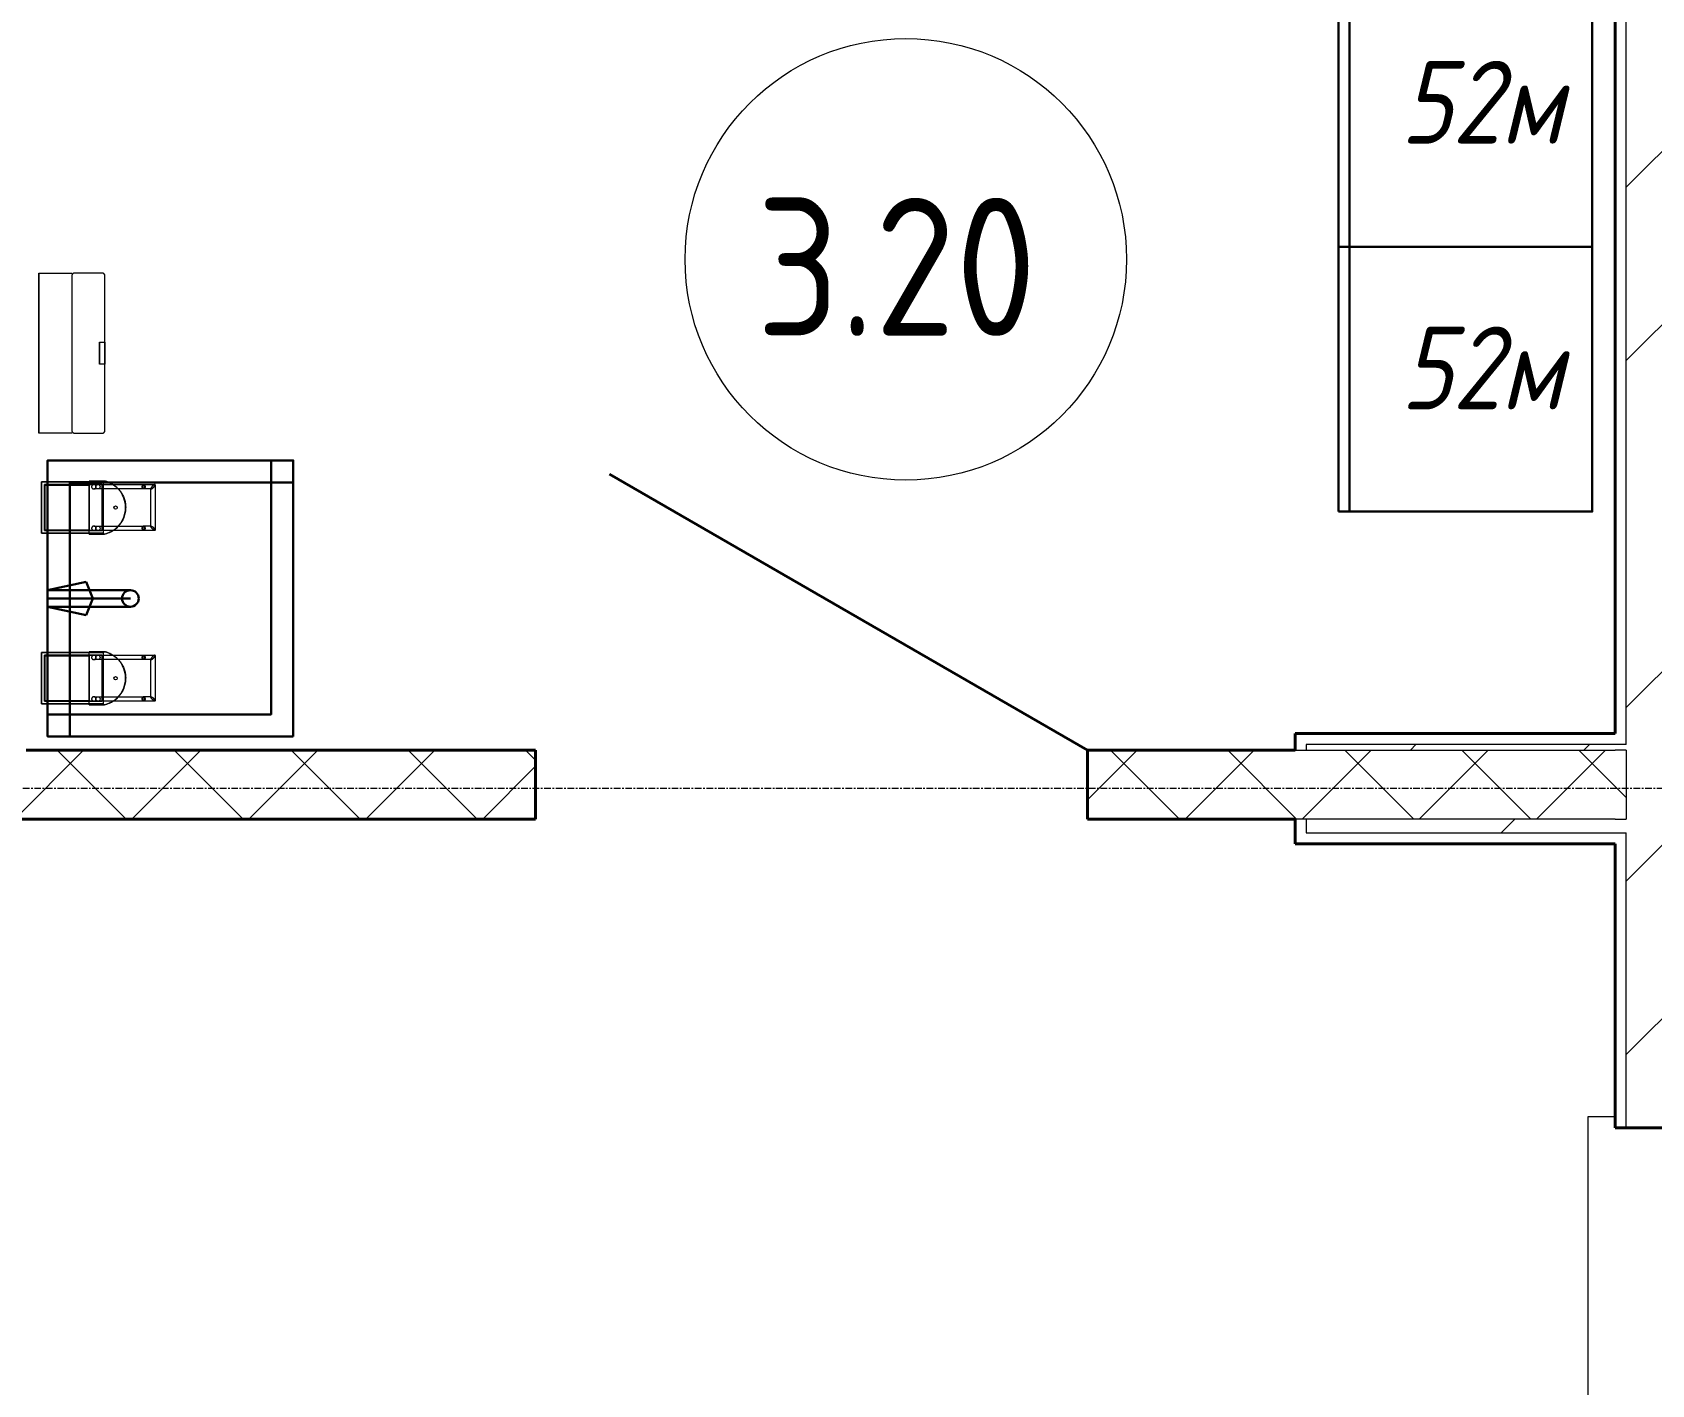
# Model space of a CAD drawing. Header units: millimetres. Extents: x -32954 to 151739, y -65671 to 56243.
# Drawn here: x -3039 to -104, y -54873 to -52423 of the extents above; entities that cross this region are included whole.
import ezdxf

# ---------------------------------------------------------------- set-up
doc = ezdxf.new("R2010")
doc.units = ezdxf.units.MM
doc.linetypes.add('ADSK_Линия сетки', pattern=[21, 12, -3, 3, -3])
for name, color, linetype, lineweight in [('I-FURN-IDEN', 7, 'Continuous', 9), ('M-EQPM', 7, 'Continuous', 9), ('Двери', 7, 'Continuous', 18), ('Марки помещений', 7, 'Continuous', 18), ('Окна', 7, 'Continuous', 18), ('Оси', 7, 'Continuous', 9), ('Панель', 7, 'Continuous', 30), ('Подоконник_Верхний брус', 7, 'Continuous', 18), ('Стены', 7, 'Continuous', 18), ('Стены разрез', 7, 'Continuous', 40), ('Стены штриховка', 7, 'Continuous', 18), ('ТХ_оборудование', 6, 'Continuous', 30)]:
    doc.layers.add(name, color=color, linetype=linetype, lineweight=lineweight)
doc.styles.add('GOST Common', font='GOST_Common.ttf', dxfattribs={"width": 0.9, "height": 250})
doc.styles.add('GOST Common_I', font='GOST_Common Italic.ttf', dxfattribs={"width": 0.9, "height": 150})
pattern_1 = [(45, (-1e-11, -50353.1), (-314.31, 314.31), []), (45, (314.3, -50353.1), (-314.31, 314.31), [555.625, -111.125, 3.353, -107.772])]

# ---------------------------------------------------------------- blocks, each defined once
blk = doc.blocks.new('AC_Дверь_Однопольная_ПВХ - 960х2080h В О Л-278485-В_АР_ПЭ_03 Этаж')
at = {"layer": 'Панель'}
blk.add_line((500, 62.5), (-366, 562.5), dxfattribs=at)
blk = doc.blocks.new('В2В_Подоконник_ПВХ - ПВХ-666027-В_АР_ПЭ_03 Этаж')
at = {"layer": 'Подоконник_Верхний брус'}
for p, q in [((-660, 0), (-640, 0)), ((640, 0), (660, 0)), ((-680, -285), (-680, -335)), ((680, -335), (680, -285)), ((-680, -335), (680, -335))]:
    blk.add_line(p, q, dxfattribs=at)
blk = doc.blocks.new('ADSK_Марка_Помещение_2_ГОСТ21-501-2011 - Имя и Категория-86712-В_АР_ПЭ_03 Этаж')
at = {"layer": 'Марки помещений'}
blk.add_circle((0, 0), 4, dxfattribs=at)
blk = doc.blocks.new('б_п_Дозатор бумажных полотенец с ТП - Дозатор бумажных полотенец _ручной_-8001081-О_ТХ_01')
at = {"layer": 'M-EQPM'}
for p, q in [((-140, 60), (140, 60)), ((-140, 60), (140, 60)), ((-20, 60), (-20, 50)), ((-20, 60), (-20, 50)), ((20, 50), (20, 60)), ((20, 50), (20, 60)), ((-145, 5.3), (-145, 54.7)), ((145, 54.7), (145, 5.3)), ((140, 0), (-140, 0)), ((-145, 0), (-145, -60)), ((145, -60), (145, 0)), ((-140, -60), (-145, -60)), ((140, -60), (-140, -60)), ((-140, -60), (140, -60)), ((145, -60), (140, -60))]:
    blk.add_line(p, q, dxfattribs=at)
at = {"layer": 'M-EQPM', "flags": 128}
for points in [[(0, 60), (-3.9, 60), (-7.7, 60), (-11.1, 60), (-14.1, 60), (-16.6, 60), (-18.5, 60), (-19.6, 60), (-20, 60), (-19.6, 60), (-18.5, 60), (-16.6, 60), (-14.1, 60), (-11.1, 60), (-7.7, 60), (-3.9, 60), (0, 60)], [(0, 60), (-3.9, 60), (-7.7, 60), (-11.1, 60), (-14.1, 60), (-16.6, 60), (-18.5, 60), (-19.6, 60), (-20, 60), (-19.6, 60), (-18.5, 60), (-16.6, 60), (-14.1, 60), (-11.1, 60), (-7.7, 60), (-3.9, 60), (0, 60)], [(0, 60), (3.9, 60), (7.7, 60), (11.1, 60), (14.1, 60), (16.6, 60), (18.5, 60), (19.6, 60), (20, 60), (19.6, 60), (18.5, 60), (16.6, 60), (14.1, 60), (11.1, 60), (7.7, 60), (3.9, 60), (0, 60)], [(0, 60), (3.9, 60), (7.7, 60), (11.1, 60), (14.1, 60), (16.6, 60), (18.5, 60), (19.6, 60), (20, 60), (19.6, 60), (18.5, 60), (16.6, 60), (14.1, 60), (11.1, 60), (7.7, 60), (3.9, 60), (0, 60)], [(0, 50), (-3.9, 50), (-7.7, 50), (-11.1, 50), (-14.1, 50), (-16.6, 50), (-18.5, 50), (-19.6, 50), (-20, 50), (-19.6, 50), (-18.5, 50), (-16.6, 50), (-14.1, 50), (-11.1, 50), (-7.7, 50), (-3.9, 50), (0, 50)], [(0, 50), (-3.9, 50), (-7.7, 50), (-11.1, 50), (-14.1, 50), (-16.6, 50), (-18.5, 50), (-19.6, 50), (-20, 50), (-19.6, 50), (-18.5, 50), (-16.6, 50), (-14.1, 50), (-11.1, 50), (-7.7, 50), (-3.9, 50), (0, 50)], [(0, 50), (3.9, 50), (7.7, 50), (11.1, 50), (14.1, 50), (16.6, 50), (18.5, 50), (19.6, 50), (20, 50), (19.6, 50), (18.5, 50), (16.6, 50), (14.1, 50), (11.1, 50), (7.7, 50), (3.9, 50), (0, 50)], [(0, 50), (3.9, 50), (7.7, 50), (11.1, 50), (14.1, 50), (16.6, 50), (18.5, 50), (19.6, 50), (20, 50), (19.6, 50), (18.5, 50), (16.6, 50), (14.1, 50), (11.1, 50), (7.7, 50), (3.9, 50), (0, 50)], [(-145, -60), (-144.9, -60), (-144.5, -60), (-143.9, -60), (-143.1, -60), (-142.2, -60), (-141.1, -60), (-140, -60)], [(140, -60), (141.1, -60), (142.2, -60), (143.1, -60), (143.9, -60), (144.5, -60), (144.9, -60), (145, -60)]]:
    blk.add_lwpolyline(points, dxfattribs=at)
at = {"layer": 'M-EQPM'}
for points, knots in [([(-145, 55), (-145, 55.4), (-144.9, 56.1), (-144.6, 56.9), (-144.4, 57.4), (-144.2, 57.8), (-143.9, 58.1), (-143.5, 58.5), (-143.1, 59), (-142.3, 59.5), (-141.3, 59.9), (-140.4, 60), (-140, 60)], [0, 0, 0, 0, 0.166667, 0.25, 0.333333, 0.375, 0.416667, 0.5, 0.583333, 0.666667, 0.833333, 1, 1, 1, 1]), ([(-145, 54.7), (-145, 55.2), (-144.9, 55.9), (-144.7, 56.6), (-144.6, 57), (-144.4, 57.3), (-144.2, 57.6), (-144.1, 57.9), (-143.9, 58.1), (-143.7, 58.3), (-143.5, 58.5), (-143.3, 58.7), (-143.1, 58.9), (-142.8, 59.1), (-142.6, 59.3), (-142.4, 59.4), (-142.3, 59.5), (-142, 59.6), (-141.7, 59.7), (-141.4, 59.8), (-141.1, 59.9), (-140.6, 60), (-140.2, 60), (-140, 60)], [-1, -1, -1, -1, -0.785714, -0.732143, -0.678571, -0.625, -0.571429, -0.535714, -0.5, -0.464286, -0.428571, -0.392857, -0.357143, -0.321429, -0.285714, -0.267857, -0.25, -0.214286, -0.178571, -0.142857, -0.107143, -0.071429, 0, 0, 0, 0]), ([(140, 60), (140.4, 60), (141.3, 59.9), (142.3, 59.5), (143.1, 59), (143.5, 58.5), (143.9, 58.1), (144.2, 57.8), (144.4, 57.4), (144.6, 56.9), (144.9, 56.1), (145, 55.4), (145, 55)], [0, 0, 0, 0, 0.166667, 0.333333, 0.416667, 0.5, 0.583333, 0.625, 0.666667, 0.75, 0.833333, 1, 1, 1, 1]), ([(140, 60), (140.2, 60), (140.5, 60), (141, 59.9), (141.3, 59.8), (141.6, 59.7), (142, 59.6), (142.4, 59.4), (142.6, 59.2), (142.9, 59.1), (143.2, 58.8), (143.5, 58.6), (143.7, 58.3), (143.9, 58.1), (144.1, 57.9), (144.2, 57.7), (144.3, 57.4), (144.5, 57.1), (144.7, 56.6), (144.9, 55.7), (145, 55.1), (145, 54.7)], [-1, -1, -1, -1, -0.946429, -0.892857, -0.866071, -0.839286, -0.785714, -0.732143, -0.705357, -0.678571, -0.625, -0.571429, -0.535714, -0.5, -0.464286, -0.428571, -0.392857, -0.357143, -0.285714, -0.142857, 0, 0, 0, 0]), ([(-140, 0), (-140.2, 0), (-140.5, 0), (-141, 0.1), (-141.3, 0.2), (-141.6, 0.3), (-142, 0.4), (-142.4, 0.6), (-142.6, 0.8), (-142.9, 0.9), (-143.2, 1.2), (-143.5, 1.4), (-143.7, 1.7), (-143.9, 1.9), (-144.1, 2.1), (-144.2, 2.3), (-144.3, 2.6), (-144.5, 2.9), (-144.7, 3.4), (-144.9, 4.3), (-145, 4.9), (-145, 5.3)], [-1, -1, -1, -1, -0.946429, -0.892857, -0.866071, -0.839286, -0.785714, -0.732143, -0.705357, -0.678571, -0.625, -0.571429, -0.535714, -0.5, -0.464286, -0.428571, -0.392857, -0.357143, -0.285714, -0.142857, 0, 0, 0, 0]), ([(145, 5.3), (145, 4.8), (144.9, 4.1), (144.7, 3.4), (144.6, 3), (144.4, 2.7), (144.2, 2.4), (144.1, 2.1), (143.9, 1.9), (143.7, 1.7), (143.5, 1.5), (143.3, 1.3), (143.1, 1.1), (142.8, 0.9), (142.6, 0.7), (142.4, 0.6), (142.3, 0.5), (142, 0.4), (141.7, 0.3), (141.4, 0.2), (141.1, 0.1), (140.6, 0), (140.2, 0), (140, 0)], [-1, -1, -1, -1, -0.785714, -0.732143, -0.678571, -0.625, -0.571429, -0.535714, -0.5, -0.464286, -0.428571, -0.392857, -0.357143, -0.321429, -0.285714, -0.267857, -0.25, -0.214286, -0.178571, -0.142857, -0.107143, -0.071429, 0, 0, 0, 0])]:
    blk.add_open_spline(points, degree=3, knots=knots, dxfattribs=at)
blk = doc.blocks.new('б_п_Диспенсер мыла - Диспенсер для мыла-8001085-О_ТХ_01')
at = {"layer": 'M-EQPM'}
for p, q in [((46.3, 113), (-46.5, 113)), ((-46.5, 113), (-46.5, 46.7)), ((-46.5, 94.4), (-46.5, 113)), ((-46.5, 113), (46.3, 113)), ((-46.5, 23.9), (-46.5, 94.4)), ((41.3, 108), (-41.5, 108)), ((-41.5, 108), (-41.5, 46.7)), ((-41.5, 108), (41.3, 108)), ((-41.5, 3.9), (-41.5, 108)), ((-40.8, 106.9), (-40.8, 46.9)), ((-40.8, 26.9), (-40.8, 106.9)), ((40.7, 106.9), (-40.8, 106.9)), ((-40.8, 106.9), (40.7, 106.9)), ((40.7, 106.9), (40.7, 26.9)), ((40.7, 46.9), (40.7, 106.9)), ((41.3, 46.7), (41.3, 108)), ((41.3, 108), (41.3, 3.9)), ((46.3, 113), (46.3, 94.4)), ((46.3, 46.7), (46.3, 113)), ((46.3, 94.4), (46.3, 23.9)), ((-46.5, 46.7), (-46.5, 27.1)), ((-41.5, 46.7), (-41.5, 27.1)), ((-40.8, 46.9), (-40.8, 26.9)), ((40.7, 26.9), (40.7, 46.9)), ((41.3, 27.1), (41.3, 46.7)), ((46.3, 27.1), (46.3, 46.7)), ((48, 27.1), (-48, 27.1)), ((-48, 21.5), (-48, 27.1)), ((-48, 27.1), (-48, 27.1)), ((-48, 27.1), (-48, 15.3)), ((-48, -0.9), (-48, 21.5)), ((-48, 15.3), (-48, 10.4)), ((-48, 10.4), (-48, 5.9)), ((-48, 5.9), (-48, -0.9)), ((-46.5, 27.1), (-46.5, 1.2)), ((-46.5, 1.2), (-46.5, 23.9)), ((-46.5, 1.2), (46.3, 1.2)), ((-41.6, 18.1), (-41.6, 10.8)), ((-41.6, 18.1), (-41.6, -72.8)), ((-41.5, 27.1), (-41.5, 3.9)), ((-41.5, 3.9), (41.3, 3.9)), ((-40.8, 26.9), (40.7, 26.9)), ((-33.6, 10.8), (-33.6, 18.1)), ((-33.6, -72.8), (-33.6, 18.1)), ((33.6, 18.1), (33.6, 10.8)), ((33.6, 18.1), (33.6, -72.8)), ((41.3, 3.9), (41.3, 27.1)), ((41.6, 10.8), (41.6, 18.1)), ((41.6, -72.8), (41.6, 18.1)), ((46.3, 1.2), (46.3, 27.1)), ((46.3, 23.9), (46.3, 1.2)), ((48, 15.3), (48, 27.1)), ((48, 27.1), (48, 27.1)), ((48, 27.1), (48, 21.5)), ((48, 21.5), (48, -0.9)), ((48, 10.4), (48, 15.3)), ((48, 5.9), (48, 10.4)), ((48, -0.9), (48, 5.9)), ((-41.6, -71.5), (-41.6, -92.3)), ((33.9, -84.8), (-34.2, -84.8)), ((-33.6, -85.4), (-33.6, -71.5)), ((33.4, -71.5), (33.4, -85.4)), ((41.4, -92.3), (41.4, -71.5)), ((-41.1, -92.8), (40.8, -92.8))]:
    blk.add_line(p, q, dxfattribs=at)
at = {"layer": 'M-EQPM', "flags": 128}
for points in [[(-46.9, -5.1), (-47.5, -3), (-48, -0.9)], [(43.2, -13.6), (36.5, -23.2), (27.6, -30.9), (17.2, -36.3), (5.9, -39), (-5.9, -39), (-17.2, -36.3), (-27.6, -30.9), (-36.5, -23.2), (-43.2, -13.6)], [(48, -0.9), (47.5, -3), (46.9, -5.1)]]:
    blk.add_lwpolyline(points, dxfattribs=at)
at = {"layer": 'M-EQPM'}
for start, end in [(360, 180), (0, 180), (180, 360), (180, 360)]:
    blk.add_arc((0, -21), 3, start, end, dxfattribs=at)
for centre, major_axis, ratio, start_param, end_param in [((-37.6, 10.8), (-4, 0), 0.994522, 3.141593, 6.283185), ((-37.6, 10.8), (-4, 0), 0.994522, 0, 3.141593), ((37.6, 10.8), (-4, 0), 0.994522, 3.141593, 6.283185), ((37.6, 10.8), (-4, 0), 0.994522, 0, 3.141593), ((-37.6, -71.5), (-3.99, 0), 0.5, 3.141593, 6.283185), ((-37.6, -72.8), (4, 0), 0.5, 0, 3.141593), ((-37.6, -71.5), (3.99, 0), 0.5, 3.141593, 6.283185), ((-37.6, -72.8), (4, 0), 0.5, 3.141593, 6.283185), ((37.4, -71.5), (-3.99, 0), 0.5, 3.141593, 6.283185), ((37.4, -71.5), (3.99, 0), 0.5, 3.141593, 6.283185), ((37.6, -72.8), (4, 0), 0.5, 0, 3.141593), ((37.6, -72.8), (4, 0), 0.5, 3.141593, 6.283185)]:
    blk.add_ellipse(centre, major_axis=major_axis, ratio=ratio, start_param=start_param, end_param=end_param, dxfattribs=at)
for points, knots in [([(-41.6, 18.1), (-41.6, 18.5), (-41.5, 19.1), (-41.3, 19.8), (-41, 20.3), (-40.8, 20.7), (-40.4, 21.2), (-40, 21.5), (-39.4, 21.9), (-38.6, 22.3), (-37.6, 22.4), (-36.5, 22.3), (-35.7, 21.9), (-35.1, 21.5), (-34.7, 21.2), (-34.4, 20.7), (-34.1, 20.3), (-33.9, 19.8), (-33.6, 19.1), (-33.6, 18.5), (-33.6, 18.1)], [0, 0, 0, 0, 0.083333, 0.125, 0.166667, 0.208333, 0.25, 0.291667, 0.333333, 0.416667, 0.5, 0.583333, 0.666667, 0.708333, 0.75, 0.791667, 0.833333, 0.875, 0.916667, 1, 1, 1, 1]), ([(-33.6, 18.1), (-33.6, 17.8), (-33.6, 17.2), (-33.9, 16.5), (-34.1, 16), (-34.4, 15.5), (-34.7, 15.1), (-35.1, 14.8), (-35.7, 14.3), (-36.5, 14), (-37.6, 13.8), (-38.6, 14), (-39.4, 14.3), (-40, 14.8), (-40.4, 15.1), (-40.8, 15.5), (-41, 16), (-41.3, 16.5), (-41.5, 17.2), (-41.6, 17.8), (-41.6, 18.1)], [0, 0, 0, 0, 0.083333, 0.125, 0.166667, 0.208333, 0.25, 0.291667, 0.333333, 0.416667, 0.5, 0.583333, 0.666667, 0.708333, 0.75, 0.791667, 0.833333, 0.875, 0.916667, 1, 1, 1, 1]), ([(33.6, 18.1), (33.6, 18.5), (33.6, 19.1), (33.9, 19.8), (34.1, 20.3), (34.4, 20.7), (34.7, 21.2), (35.1, 21.5), (35.7, 21.9), (36.5, 22.3), (37.6, 22.4), (38.6, 22.3), (39.4, 21.9), (40, 21.5), (40.4, 21.2), (40.8, 20.7), (41, 20.3), (41.3, 19.8), (41.5, 19.1), (41.6, 18.5), (41.6, 18.1)], [0, 0, 0, 0, 0.083333, 0.125, 0.166667, 0.208333, 0.25, 0.291667, 0.333333, 0.416667, 0.5, 0.583333, 0.666667, 0.708333, 0.75, 0.791667, 0.833333, 0.875, 0.916667, 1, 1, 1, 1]), ([(41.6, 18.1), (41.6, 17.8), (41.5, 17.2), (41.3, 16.5), (41, 16), (40.8, 15.5), (40.4, 15.1), (40, 14.8), (39.4, 14.3), (38.6, 14), (37.6, 13.8), (36.5, 14), (35.7, 14.3), (35.1, 14.8), (34.7, 15.1), (34.4, 15.5), (34.1, 16), (33.9, 16.5), (33.6, 17.2), (33.6, 17.8), (33.6, 18.1)], [0, 0, 0, 0, 0.083333, 0.125, 0.166667, 0.208333, 0.25, 0.291667, 0.333333, 0.416667, 0.5, 0.583333, 0.666667, 0.708333, 0.75, 0.791667, 0.833333, 0.875, 0.916667, 1, 1, 1, 1]), ([(-48, -0.9), (-47.4, -3.4), (-46, -8.1), (-42.9, -14.6), (-39.5, -19.7), (-36.3, -23.4), (-33.8, -26), (-31, -28.4), (-28, -30.7), (-24.9, -32.7), (-21.7, -34.4), (-18.3, -35.9), (-14.7, -37.2), (-11.1, -38.2), (-7.2, -38.9), (-2.9, -39.4), (1.9, -39.4), (6.6, -39), (12.6, -37.9), (18.7, -35.9), (24.1, -33.2), (28, -30.7), (31.7, -27.9), (36.2, -23.8), (43.1, -15.3), (46.6, -7), (48, -0.9)], [0, 0, 0, 0, 0.055556, 0.111111, 0.166667, 0.194444, 0.222222, 0.25, 0.277778, 0.305556, 0.333333, 0.361111, 0.388889, 0.416667, 0.444444, 0.479167, 0.513889, 0.548611, 0.583333, 0.652778, 0.6875, 0.722222, 0.756944, 0.791667, 0.861111, 1, 1, 1, 1]), ([(-43.2, -13.6), (-43.5, -13.1), (-44.1, -12.1), (-45.1, -9.9), (-46, -7.7), (-46.6, -5.8), (-46.8, -5.2), (-46.9, -5.1)], [0, 0, 0, 0, 0.142857, 0.285714, 0.571429, 0.785714, 1, 1, 1, 1]), ([(46.9, -5.1), (46.8, -5.3), (46.5, -6.2), (45.7, -8.3), (45.1, -9.9), (44.7, -10.7), (44.2, -11.9), (43.7, -12.9), (43.2, -13.6)], [0, 0, 0, 0, 0.285714, 0.571429, 0.678571, 0.732143, 0.785714, 1, 1, 1, 1]), ([(-41.6, -92.3), (-41.6, -92.1), (-41.5, -91.8), (-41.3, -91.2), (-41.1, -90.8), (-40.8, -90.4), (-40.6, -90.1), (-40.4, -89.8), (-40, -89.3), (-39.7, -88.9), (-39.4, -88.5), (-39.1, -88.3), (-38.9, -88), (-38.6, -87.8), (-38.4, -87.5), (-38.1, -87.3), (-37.9, -87), (-37.6, -86.8), (-37.4, -86.6), (-37.1, -86.4), (-36.8, -86.2), (-36.6, -86), (-36.3, -85.8), (-36.1, -85.6), (-35.8, -85.5), (-35.6, -85.4), (-35.4, -85.2), (-35.1, -85.1), (-34.8, -85), (-34.6, -84.9), (-34.4, -84.8), (-34.1, -84.8), (-33.9, -84.8), (-33.7, -85), (-33.6, -85.2), (-33.6, -85.4)], [0, 0, 0, 0, 0.083333, 0.125, 0.166667, 0.208333, 0.229167, 0.25, 0.291667, 0.333333, 0.354167, 0.375, 0.395833, 0.416667, 0.4375, 0.458333, 0.479167, 0.5, 0.520833, 0.541667, 0.5625, 0.583333, 0.604167, 0.625, 0.645833, 0.666667, 0.6875, 0.708333, 0.75, 0.770833, 0.791667, 0.833333, 0.875, 0.916667, 1, 1, 1, 1]), ([(-33.6, -85.4), (-33.6, -85.5), (-33.7, -85.8), (-33.9, -86.4), (-34.1, -86.8), (-34.4, -87.2), (-34.6, -87.5), (-34.8, -87.9), (-35.2, -88.3), (-35.5, -88.7), (-35.8, -89.1), (-36.1, -89.3), (-36.3, -89.6), (-36.6, -89.8), (-36.8, -90.1), (-37.1, -90.3), (-37.4, -90.6), (-37.6, -90.8), (-37.9, -91), (-38.1, -91.2), (-38.4, -91.4), (-38.6, -91.6), (-38.9, -91.8), (-39.1, -92), (-39.4, -92.1), (-39.6, -92.3), (-39.8, -92.4), (-40.1, -92.5), (-40.4, -92.6), (-40.6, -92.7), (-40.8, -92.8), (-41.1, -92.8), (-41.3, -92.8), (-41.5, -92.6), (-41.6, -92.4), (-41.6, -92.3)], [0, 0, 0, 0, 0.083333, 0.125, 0.166667, 0.208333, 0.229167, 0.25, 0.291667, 0.333333, 0.354167, 0.375, 0.395833, 0.416667, 0.4375, 0.458333, 0.479167, 0.5, 0.520833, 0.541667, 0.5625, 0.583333, 0.604167, 0.625, 0.645833, 0.666667, 0.6875, 0.708333, 0.75, 0.770833, 0.791667, 0.833333, 0.875, 0.916667, 1, 1, 1, 1]), ([(41.4, -92.3), (41.4, -92.1), (41.3, -91.8), (41.1, -91.2), (40.9, -90.8), (40.6, -90.4), (40.4, -90.1), (40.2, -89.8), (39.8, -89.3), (39.5, -88.9), (39.2, -88.5), (38.9, -88.3), (38.7, -88), (38.4, -87.8), (38.2, -87.5), (37.9, -87.3), (37.6, -87), (37.4, -86.8), (37.1, -86.6), (36.9, -86.4), (36.6, -86.2), (36.4, -86), (36.1, -85.8), (35.9, -85.6), (35.6, -85.5), (35.4, -85.4), (35.2, -85.2), (34.9, -85.1), (34.6, -85), (34.4, -84.9), (34.2, -84.8), (33.9, -84.8), (33.7, -84.8), (33.5, -85), (33.4, -85.2), (33.4, -85.4)], [0, 0, 0, 0, 0.083333, 0.125, 0.166667, 0.208333, 0.229167, 0.25, 0.291667, 0.333333, 0.354167, 0.375, 0.395833, 0.416667, 0.4375, 0.458333, 0.479167, 0.5, 0.520833, 0.541667, 0.5625, 0.583333, 0.604167, 0.625, 0.645833, 0.666667, 0.6875, 0.708333, 0.75, 0.770833, 0.791667, 0.833333, 0.875, 0.916667, 1, 1, 1, 1]), ([(33.4, -85.4), (33.4, -85.5), (33.5, -85.8), (33.7, -86.4), (33.9, -86.8), (34.2, -87.2), (34.4, -87.5), (34.6, -87.9), (35, -88.3), (35.3, -88.7), (35.6, -89.1), (35.9, -89.3), (36.1, -89.6), (36.4, -89.8), (36.6, -90.1), (36.9, -90.3), (37.1, -90.6), (37.4, -90.8), (37.6, -91), (37.9, -91.2), (38.2, -91.4), (38.4, -91.6), (38.7, -91.8), (38.9, -92), (39.2, -92.1), (39.4, -92.3), (39.6, -92.4), (39.9, -92.5), (40.2, -92.6), (40.4, -92.7), (40.6, -92.8), (40.9, -92.8), (41.1, -92.8), (41.3, -92.6), (41.4, -92.4), (41.4, -92.3)], [0, 0, 0, 0, 0.083333, 0.125, 0.166667, 0.208333, 0.229167, 0.25, 0.291667, 0.333333, 0.354167, 0.375, 0.395833, 0.416667, 0.4375, 0.458333, 0.479167, 0.5, 0.520833, 0.541667, 0.5625, 0.583333, 0.604167, 0.625, 0.645833, 0.666667, 0.6875, 0.708333, 0.75, 0.770833, 0.791667, 0.833333, 0.875, 0.916667, 1, 1, 1, 1])]:
    blk.add_open_spline(points, degree=3, knots=knots, dxfattribs=at)
blk = doc.blocks.new('б_п_Диспенсер антисептика - Диспенсер антисептика-8001080-О_ТХ_01')
at = {"layer": 'M-EQPM'}
for p, q in [((46.3, 113), (-46.5, 113)), ((-46.5, 113), (-46.5, 46.7)), ((-46.5, 94.4), (-46.5, 113)), ((-46.5, 113), (46.3, 113)), ((-46.5, 23.9), (-46.5, 94.4)), ((41.3, 108), (-41.5, 108)), ((-41.5, 108), (-41.5, 46.7)), ((-41.5, 108), (41.3, 108)), ((-41.5, 3.9), (-41.5, 108)), ((-40.8, 106.9), (-40.8, 46.9)), ((-40.8, 26.9), (-40.8, 106.9)), ((40.7, 106.9), (-40.8, 106.9)), ((-40.8, 106.9), (40.7, 106.9)), ((40.7, 106.9), (40.7, 26.9)), ((40.7, 46.9), (40.7, 106.9)), ((41.3, 46.7), (41.3, 108)), ((41.3, 108), (41.3, 3.9)), ((46.3, 113), (46.3, 94.4)), ((46.3, 46.7), (46.3, 113)), ((46.3, 94.4), (46.3, 23.9)), ((-46.5, 46.7), (-46.5, 27.1)), ((-41.5, 46.7), (-41.5, 27.1)), ((-40.8, 46.9), (-40.8, 26.9)), ((40.7, 26.9), (40.7, 46.9)), ((41.3, 27.1), (41.3, 46.7)), ((46.3, 27.1), (46.3, 46.7)), ((48, 27.1), (-48, 27.1)), ((-48, 21.5), (-48, 27.1)), ((-48, 27.1), (-48, 27.1)), ((-48, 27.1), (-48, 15.3)), ((-48, -0.9), (-48, 21.5)), ((-48, 15.3), (-48, 10.4)), ((-48, 10.4), (-48, 5.9)), ((-48, 5.9), (-48, -0.9)), ((-46.5, 27.1), (-46.5, 1.2)), ((-46.5, 1.2), (-46.5, 23.9)), ((-46.5, 1.2), (46.3, 1.2)), ((-41.6, 18.1), (-41.6, 10.8)), ((-41.6, 18.1), (-41.6, -72.8)), ((-41.5, 27.1), (-41.5, 3.9)), ((-41.5, 3.9), (41.3, 3.9)), ((-40.8, 26.9), (40.7, 26.9)), ((-33.6, 10.8), (-33.6, 18.1)), ((-33.6, -72.8), (-33.6, 18.1)), ((33.6, 18.1), (33.6, 10.8)), ((33.6, 18.1), (33.6, -72.8)), ((41.3, 3.9), (41.3, 27.1)), ((41.6, 10.8), (41.6, 18.1)), ((41.6, -72.8), (41.6, 18.1)), ((46.3, 1.2), (46.3, 27.1)), ((46.3, 23.9), (46.3, 1.2)), ((48, 15.3), (48, 27.1)), ((48, 27.1), (48, 27.1)), ((48, 27.1), (48, 21.5)), ((48, 21.5), (48, -0.9)), ((48, 10.4), (48, 15.3)), ((48, 5.9), (48, 10.4)), ((48, -0.9), (48, 5.9)), ((-41.6, -71.5), (-41.6, -92.3)), ((33.9, -84.8), (-34.2, -84.8)), ((-33.6, -85.4), (-33.6, -71.5)), ((33.4, -71.5), (33.4, -85.4)), ((41.4, -92.3), (41.4, -71.5)), ((-41.1, -92.8), (40.8, -92.8))]:
    blk.add_line(p, q, dxfattribs=at)
at = {"layer": 'M-EQPM', "flags": 128}
for points in [[(-46.9, -5.1), (-47.5, -3), (-48, -0.9)], [(43.2, -13.6), (36.5, -23.2), (27.6, -30.9), (17.2, -36.3), (5.9, -39), (-5.9, -39), (-17.2, -36.3), (-27.6, -30.9), (-36.5, -23.2), (-43.2, -13.6)], [(48, -0.9), (47.5, -3), (46.9, -5.1)]]:
    blk.add_lwpolyline(points, dxfattribs=at)
at = {"layer": 'M-EQPM'}
for start, end in [(360, 180), (0, 180), (180, 360), (180, 360)]:
    blk.add_arc((0, -21), 3, start, end, dxfattribs=at)
for centre, major_axis, ratio, start_param, end_param in [((-37.6, 10.8), (-4, 0), 0.994522, 3.141593, 6.283185), ((-37.6, 10.8), (-4, 0), 0.994522, 0, 3.141593), ((37.6, 10.8), (-4, 0), 0.994522, 3.141593, 6.283185), ((37.6, 10.8), (-4, 0), 0.994522, 0, 3.141593), ((-37.6, -71.5), (-3.99, 0), 0.5, 3.141593, 6.283185), ((-37.6, -72.8), (4, 0), 0.5, 0, 3.141593), ((-37.6, -71.5), (3.99, 0), 0.5, 3.141593, 6.283185), ((-37.6, -72.8), (4, 0), 0.5, 3.141593, 6.283185), ((37.4, -71.5), (-3.99, 0), 0.5, 3.141593, 6.283185), ((37.4, -71.5), (3.99, 0), 0.5, 3.141593, 6.283185), ((37.6, -72.8), (4, 0), 0.5, 0, 3.141593), ((37.6, -72.8), (4, 0), 0.5, 3.141593, 6.283185)]:
    blk.add_ellipse(centre, major_axis=major_axis, ratio=ratio, start_param=start_param, end_param=end_param, dxfattribs=at)
for points, knots in [([(-41.6, 18.1), (-41.6, 18.5), (-41.5, 19.1), (-41.3, 19.8), (-41, 20.3), (-40.8, 20.7), (-40.4, 21.2), (-40, 21.5), (-39.4, 21.9), (-38.6, 22.3), (-37.6, 22.4), (-36.5, 22.3), (-35.7, 21.9), (-35.1, 21.5), (-34.7, 21.2), (-34.4, 20.7), (-34.1, 20.3), (-33.9, 19.8), (-33.6, 19.1), (-33.6, 18.5), (-33.6, 18.1)], [0, 0, 0, 0, 0.083333, 0.125, 0.166667, 0.208333, 0.25, 0.291667, 0.333333, 0.416667, 0.5, 0.583333, 0.666667, 0.708333, 0.75, 0.791667, 0.833333, 0.875, 0.916667, 1, 1, 1, 1]), ([(-33.6, 18.1), (-33.6, 17.8), (-33.6, 17.2), (-33.9, 16.5), (-34.1, 16), (-34.4, 15.5), (-34.7, 15.1), (-35.1, 14.8), (-35.7, 14.3), (-36.5, 14), (-37.6, 13.8), (-38.6, 14), (-39.4, 14.3), (-40, 14.8), (-40.4, 15.1), (-40.8, 15.5), (-41, 16), (-41.3, 16.5), (-41.5, 17.2), (-41.6, 17.8), (-41.6, 18.1)], [0, 0, 0, 0, 0.083333, 0.125, 0.166667, 0.208333, 0.25, 0.291667, 0.333333, 0.416667, 0.5, 0.583333, 0.666667, 0.708333, 0.75, 0.791667, 0.833333, 0.875, 0.916667, 1, 1, 1, 1]), ([(33.6, 18.1), (33.6, 18.5), (33.6, 19.1), (33.9, 19.8), (34.1, 20.3), (34.4, 20.7), (34.7, 21.2), (35.1, 21.5), (35.7, 21.9), (36.5, 22.3), (37.6, 22.4), (38.6, 22.3), (39.4, 21.9), (40, 21.5), (40.4, 21.2), (40.8, 20.7), (41, 20.3), (41.3, 19.8), (41.5, 19.1), (41.6, 18.5), (41.6, 18.1)], [0, 0, 0, 0, 0.083333, 0.125, 0.166667, 0.208333, 0.25, 0.291667, 0.333333, 0.416667, 0.5, 0.583333, 0.666667, 0.708333, 0.75, 0.791667, 0.833333, 0.875, 0.916667, 1, 1, 1, 1]), ([(41.6, 18.1), (41.6, 17.8), (41.5, 17.2), (41.3, 16.5), (41, 16), (40.8, 15.5), (40.4, 15.1), (40, 14.8), (39.4, 14.3), (38.6, 14), (37.6, 13.8), (36.5, 14), (35.7, 14.3), (35.1, 14.8), (34.7, 15.1), (34.4, 15.5), (34.1, 16), (33.9, 16.5), (33.6, 17.2), (33.6, 17.8), (33.6, 18.1)], [0, 0, 0, 0, 0.083333, 0.125, 0.166667, 0.208333, 0.25, 0.291667, 0.333333, 0.416667, 0.5, 0.583333, 0.666667, 0.708333, 0.75, 0.791667, 0.833333, 0.875, 0.916667, 1, 1, 1, 1]), ([(-48, -0.9), (-47.4, -3.4), (-46, -8.1), (-42.9, -14.6), (-39.5, -19.7), (-36.3, -23.4), (-33.8, -26), (-31, -28.4), (-28, -30.7), (-24.9, -32.7), (-21.7, -34.4), (-18.3, -35.9), (-14.7, -37.2), (-11.1, -38.2), (-7.2, -38.9), (-2.9, -39.4), (1.9, -39.4), (6.6, -39), (12.6, -37.9), (18.7, -35.9), (24.1, -33.2), (28, -30.7), (31.7, -27.9), (36.2, -23.8), (43.1, -15.3), (46.6, -7), (48, -0.9)], [0, 0, 0, 0, 0.055556, 0.111111, 0.166667, 0.194444, 0.222222, 0.25, 0.277778, 0.305556, 0.333333, 0.361111, 0.388889, 0.416667, 0.444444, 0.479167, 0.513889, 0.548611, 0.583333, 0.652778, 0.6875, 0.722222, 0.756944, 0.791667, 0.861111, 1, 1, 1, 1]), ([(-43.2, -13.6), (-43.5, -13.1), (-44.1, -12.1), (-45.1, -9.9), (-46, -7.7), (-46.6, -5.8), (-46.8, -5.2), (-46.9, -5.1)], [0, 0, 0, 0, 0.142857, 0.285714, 0.571429, 0.785714, 1, 1, 1, 1]), ([(46.9, -5.1), (46.8, -5.3), (46.5, -6.2), (45.7, -8.3), (45.1, -9.9), (44.7, -10.7), (44.2, -11.9), (43.7, -12.9), (43.2, -13.6)], [0, 0, 0, 0, 0.285714, 0.571429, 0.678571, 0.732143, 0.785714, 1, 1, 1, 1]), ([(-41.6, -92.3), (-41.6, -92.1), (-41.5, -91.8), (-41.3, -91.2), (-41.1, -90.8), (-40.8, -90.4), (-40.6, -90.1), (-40.4, -89.8), (-40, -89.3), (-39.7, -88.9), (-39.4, -88.5), (-39.1, -88.3), (-38.9, -88), (-38.6, -87.8), (-38.4, -87.5), (-38.1, -87.3), (-37.9, -87), (-37.6, -86.8), (-37.4, -86.6), (-37.1, -86.4), (-36.8, -86.2), (-36.6, -86), (-36.3, -85.8), (-36.1, -85.6), (-35.8, -85.5), (-35.6, -85.4), (-35.4, -85.2), (-35.1, -85.1), (-34.8, -85), (-34.6, -84.9), (-34.4, -84.8), (-34.1, -84.8), (-33.9, -84.8), (-33.7, -85), (-33.6, -85.2), (-33.6, -85.4)], [0, 0, 0, 0, 0.083333, 0.125, 0.166667, 0.208333, 0.229167, 0.25, 0.291667, 0.333333, 0.354167, 0.375, 0.395833, 0.416667, 0.4375, 0.458333, 0.479167, 0.5, 0.520833, 0.541667, 0.5625, 0.583333, 0.604167, 0.625, 0.645833, 0.666667, 0.6875, 0.708333, 0.75, 0.770833, 0.791667, 0.833333, 0.875, 0.916667, 1, 1, 1, 1]), ([(-33.6, -85.4), (-33.6, -85.5), (-33.7, -85.8), (-33.9, -86.4), (-34.1, -86.8), (-34.4, -87.2), (-34.6, -87.5), (-34.8, -87.9), (-35.2, -88.3), (-35.5, -88.7), (-35.8, -89.1), (-36.1, -89.3), (-36.3, -89.6), (-36.6, -89.8), (-36.8, -90.1), (-37.1, -90.3), (-37.4, -90.6), (-37.6, -90.8), (-37.9, -91), (-38.1, -91.2), (-38.4, -91.4), (-38.6, -91.6), (-38.9, -91.8), (-39.1, -92), (-39.4, -92.1), (-39.6, -92.3), (-39.8, -92.4), (-40.1, -92.5), (-40.4, -92.6), (-40.6, -92.7), (-40.8, -92.8), (-41.1, -92.8), (-41.3, -92.8), (-41.5, -92.6), (-41.6, -92.4), (-41.6, -92.3)], [0, 0, 0, 0, 0.083333, 0.125, 0.166667, 0.208333, 0.229167, 0.25, 0.291667, 0.333333, 0.354167, 0.375, 0.395833, 0.416667, 0.4375, 0.458333, 0.479167, 0.5, 0.520833, 0.541667, 0.5625, 0.583333, 0.604167, 0.625, 0.645833, 0.666667, 0.6875, 0.708333, 0.75, 0.770833, 0.791667, 0.833333, 0.875, 0.916667, 1, 1, 1, 1]), ([(41.4, -92.3), (41.4, -92.1), (41.3, -91.8), (41.1, -91.2), (40.9, -90.8), (40.6, -90.4), (40.4, -90.1), (40.2, -89.8), (39.8, -89.3), (39.5, -88.9), (39.2, -88.5), (38.9, -88.3), (38.7, -88), (38.4, -87.8), (38.2, -87.5), (37.9, -87.3), (37.6, -87), (37.4, -86.8), (37.1, -86.6), (36.9, -86.4), (36.6, -86.2), (36.4, -86), (36.1, -85.8), (35.9, -85.6), (35.6, -85.5), (35.4, -85.4), (35.2, -85.2), (34.9, -85.1), (34.6, -85), (34.4, -84.9), (34.2, -84.8), (33.9, -84.8), (33.7, -84.8), (33.5, -85), (33.4, -85.2), (33.4, -85.4)], [0, 0, 0, 0, 0.083333, 0.125, 0.166667, 0.208333, 0.229167, 0.25, 0.291667, 0.333333, 0.354167, 0.375, 0.395833, 0.416667, 0.4375, 0.458333, 0.479167, 0.5, 0.520833, 0.541667, 0.5625, 0.583333, 0.604167, 0.625, 0.645833, 0.666667, 0.6875, 0.708333, 0.75, 0.770833, 0.791667, 0.833333, 0.875, 0.916667, 1, 1, 1, 1]), ([(33.4, -85.4), (33.4, -85.5), (33.5, -85.8), (33.7, -86.4), (33.9, -86.8), (34.2, -87.2), (34.4, -87.5), (34.6, -87.9), (35, -88.3), (35.3, -88.7), (35.6, -89.1), (35.9, -89.3), (36.1, -89.6), (36.4, -89.8), (36.6, -90.1), (36.9, -90.3), (37.1, -90.6), (37.4, -90.8), (37.6, -91), (37.9, -91.2), (38.2, -91.4), (38.4, -91.6), (38.7, -91.8), (38.9, -92), (39.2, -92.1), (39.4, -92.3), (39.6, -92.4), (39.9, -92.5), (40.2, -92.6), (40.4, -92.7), (40.6, -92.8), (40.9, -92.8), (41.1, -92.8), (41.3, -92.6), (41.4, -92.4), (41.4, -92.3)], [0, 0, 0, 0, 0.083333, 0.125, 0.166667, 0.208333, 0.229167, 0.25, 0.291667, 0.333333, 0.354167, 0.375, 0.395833, 0.416667, 0.4375, 0.458333, 0.479167, 0.5, 0.520833, 0.541667, 0.5625, 0.583333, 0.604167, 0.625, 0.645833, 0.666667, 0.6875, 0.708333, 0.75, 0.770833, 0.791667, 0.833333, 0.875, 0.916667, 1, 1, 1, 1])]:
    blk.add_open_spline(points, degree=3, knots=knots, dxfattribs=at)
blk = doc.blocks.new('Шкаф для медикаментов м52')
at = {"layer": 'ТХ_оборудование'}
blk.add_line((31280.9, 435618.8), (31280.9, 435138.8), dxfattribs=at)
blk.add_lwpolyline([(31300.9, 435138.8), (31300.9, 435618.8), (30840.9, 435618.8), (30840.9, 435138.8)], close=True, dxfattribs=at)
blk = doc.blocks.new('Раковина МОН0006')
at = {"layer": 'ТХ_оборудование', "color": 1}
for p, q in [((88921, 428751.1), (88921, 428501.1)), ((88839, 428501.1), (88851, 428531.1)), ((88851, 428531.1), (88921, 428516.1)), ((88921, 428516.1), (88771, 428516.1)), ((88921, 428501.1), (88771, 428501.1)), ((88851, 428501.1), (88839, 428501.1)), ((88839, 428501.1), (88851, 428471.1)), ((88921, 428486.1), (88771, 428486.1)), ((88851, 428471.1), (88921, 428486.1))]:
    blk.add_line(p, q, dxfattribs=at)
for points in [[(88476, 428251.1), (88921, 428251.1), (88921, 428751.1), (88476, 428751.1)], [(88476, 428751.1), (88516, 428751.1), (88516, 428711.1), (88476, 428711.1)], [(88516, 428711.1), (88881, 428711.1), (88881, 428291.1), (88516, 428291.1)], [(88881, 428291.1), (88921, 428291.1), (88921, 428251.1), (88881, 428251.1)]]:
    blk.add_lwpolyline(points, close=True, dxfattribs=at)
blk.add_circle((88771, 428501.1), 15, dxfattribs=at)

msp = doc.modelspace()

# ---------------------------------------------------------------- hatches: boundary and pattern name
at = {"layer": 'Стены разрез', "lineweight": 9}
h = msp.add_hatch(dxfattribs=at)
h.set_pattern_fill('FP_2', color=256, style=0, pattern_type=2)
h.set_pattern_definition(pattern_1)
h.paths.add_polyline_path([(50, -53928.1), (50, -48303.1), (-150, -48303.1), (-150, -53928.1), (-113.9, -53928.1)])
h = msp.add_hatch(dxfattribs=at)
h.set_pattern_fill('FP_1', color=256, style=0, pattern_type=2)
h.set_pattern_definition([(45, (-1e-11, -50353.12), (-106.066, 106.066), []), (135, (-1e-11, -50353.12), (-106.066, -106.066), [])])
h.paths.add_polyline_path([(-170, -53848.1), (-150, -53848.1), (-150, -53723.1), (-1126.6, -53723.1), (-1126.6, -53848.1), (-730, -53848.1)])
h.paths.add_polyline_path([(-2126.6, -53848.1), (-2126.6, -53723.1), (-3975, -53723.1), (-3975, -53848.1), (-3118.4, -53848.1)])
h.paths.add_polyline_path([(-4975, -53848.1), (-4975, -53723.1), (-5508.4, -53723.1), (-5508.4, -53848.1)])
h.paths.add_polyline_path([(-6508.4, -53848.1), (-6508.4, -53723.1), (-9125, -53723.1), (-9125, -53848.1), (-7650, -53848.1)])
h.paths.add_polyline_path([(-10125, -53848.1), (-10125, -53723.1), (-12325, -53723.1), (-12325, -53848.1), (-12132.1, -53848.1)])
h = msp.add_hatch(dxfattribs=at)
h.set_pattern_fill('FP_2', color=256, style=0, pattern_type=2)
h.set_pattern_definition(pattern_1)
h.paths.add_polyline_path([(-730, -53873.1), (-150, -53873.1), (-150, -53848.1), (-730, -53848.1)])
h.paths.add_polyline_path([(-150, -53723.1), (-150, -53713.1), (-730, -53713.1), (-730, -53723.1), (-170, -53723.1)])
h = msp.add_hatch(dxfattribs=at)
h.set_pattern_fill('FP_2', color=256, style=0, pattern_type=2)
h.set_pattern_definition(pattern_1)
h.paths.add_polyline_path([(-150, -55878.1), (50, -55878.1), (50, -55727.6), (-150, -55727.6)])
h.paths.add_polyline_path([(-113.9, -54407.6), (50, -54407.6), (50, -53928.1), (-150, -53928.1), (-150, -54407.6)])

# ---------------------------------------------------------------- linework, layer by layer
at = {"layer": 'Оси', "linetype": 'ADSK_Линия сетки'}
msp.add_line((2500, -53793.1), (-32136.4, -53793.1), dxfattribs=at)
at = {"layer": 'Стены'}
for p, q in [((-750, -53723.1), (-730, -53723.1)), ((-150, -53723.1), (-170, -53723.1)), ((-730, -53848.1), (-750, -53848.1))]:
    msp.add_line(p, q, dxfattribs=at)
at = {"layer": 'Стены разрез'}
for p, q in [((-170, -48323.1), (-170, -53693.1)), ((-750, -53693.1), (-750, -53723.1)), ((-170, -53693.1), (-750, -53693.1)), ((-2126.6, -53723.1), (-3050, -53723.1)), ((-2126.6, -53848.1), (-2126.6, -53723.1)), ((-750, -53723.1), (-1126.6, -53723.1)), ((-1126.6, -53723.1), (-1126.6, -53848.1)), ((-3975, -53848.1), (-2126.6, -53848.1)), ((-1126.6, -53848.1), (-750, -53848.1)), ((-750, -53848.1), (-750, -53893.1)), ((-750, -53893.1), (-170, -53893.1)), ((-170, -53893.1), (-170, -54407.6)), ((-170, -54407.6), (180, -54407.6))]:
    msp.add_line(p, q, dxfattribs=at)
at = {"layer": 'Стены штриховка'}
for p, q in [((-150, -53713.1), (-150, -48303.1)), ((-730, -53713.1), (-730, -53723.1)), ((-170, -53713.1), (-730, -53713.1)), ((-730, -53723.1), (-170, -53723.1)), ((-150, -53713.1), (-170, -53713.1)), ((-150, -53723.1), (-150, -53848.1)), ((-730, -53848.1), (-730, -53873.1)), ((-170, -53848.1), (-730, -53848.1)), ((-730, -53873.1), (-170, -53873.1)), ((-170, -53848.1), (-150, -53848.1)), ((-170, -53873.1), (-150, -53873.1)), ((-150, -54407.6), (-150, -53873.1))]:
    msp.add_line(p, q, dxfattribs=at)

# ---------------------------------------------------------------- block references
at = {"layer": 'M-EQPM', "xscale": -1}
for name, p, rotation in [('б_п_Дозатор бумажных полотенец с ТП - Дозатор бумажных полотенец _ручной_-8001081-О_ТХ_01', (-2967.2, -53004.1), 270.0000000000007), ('б_п_Диспенсер антисептика - Диспенсер антисептика-8001080-О_ТХ_01', (-2908.9, -53283.8), 90), ('б_п_Диспенсер мыла - Диспенсер для мыла-8001085-О_ТХ_01', (-2908.9, -53593), 90)]:
    msp.add_blockref(name, p, dxfattribs=dict(at, rotation=rotation))
at = {"layer": 'Двери'}
msp.add_blockref('AC_Дверь_Однопольная_ПВХ - 960х2080h В О Л-278485-В_АР_ПЭ_03 Этаж', (-1626.6, -53785.6), dxfattribs=at)
at = {"layer": 'Марки помещений', "xscale": 99.99999999999993, "yscale": 99.99999999999993, "zscale": 99.99999999999993}
msp.add_blockref('ADSK_Марка_Помещение_2_ГОСТ21-501-2011 - Имя и Категория-86712-В_АР_ПЭ_03 Этаж', (-1455.8, -52834.1), dxfattribs=at)
at = {"layer": 'Окна', "rotation": 269.9999999999999}
msp.add_blockref('В2В_Подоконник_ПВХ - ПВХ-666027-В_АР_ПЭ_03 Этаж', (115, -55067.6), dxfattribs=at)
at = {"layer": 'ТХ_оборудование', "xscale": -1}
for p in [(30629.2, -487950), (30629.2, -488430)]:
    msp.add_blockref('Шкаф для медикаментов м52', p, dxfattribs=at)
at = {"layer": 'ТХ_оборудование', "color": 1, "xscale": -1}
msp.add_blockref('Раковина МОН0006', (85910, -481949.6), dxfattribs=at)

# ---------------------------------------------------------------- texts
at = {"layer": 'I-FURN-IDEN', "char_height": 150, "attachment_point": 3, "style": 'GOST Common_I'}
for s, insert, width in [('52', (-377.7, -52474.5), 209.24), ('\\fGOST Common|b0|i1|c204|p34|;\\W.9;м', (-264.6, -52474.5), 137.089), ('52', (-377.5, -52955.9), 209.24), ('\\fGOST Common|b0|i1|c204|p34|;\\W.9;м', (-264.4, -52955.9), 137.089)]:
    msp.add_mtext(s, dxfattribs=dict(at, insert=insert, width=width))
at = {"layer": 'Марки помещений', "lineweight": 9, "insert": (-1726.5, -52722.7), "char_height": 250, "width": 663.797, "attachment_point": 1, "style": 'GOST Common'}
msp.add_mtext('3.20', dxfattribs=at)

doc.saveas('drawing.dxf')
